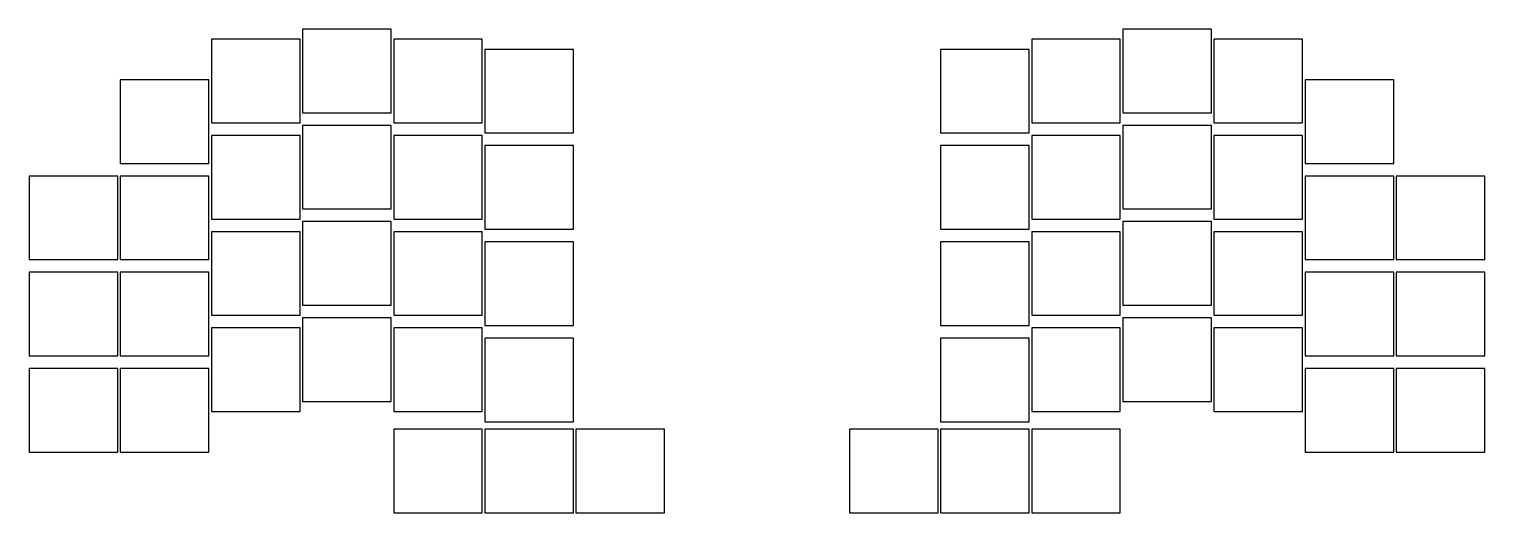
# Model space of a CAD drawing. Header units: millimetres. Extents: x 91 to 379, y -170 to -75.
import ezdxf

# ---------------------------------------------------------------- set-up
doc = ezdxf.new("R2010")
doc.units = ezdxf.units.MM

msp = doc.modelspace()

# ---------------------------------------------------------------- linework, layer by layer
for p, q in [((162.75, -74.75), (145.25, -74.75)), ((145.25, -74.75), (145.25, -91.25)), ((162.75, -91.25), (162.75, -74.75)), ((324.75, -74.75), (307.25, -74.75)), ((307.25, -74.75), (307.25, -91.25)), ((324.75, -91.25), (324.75, -74.75)), ((144.75, -76.75), (127.25, -76.75)), ((127.25, -76.75), (127.25, -93.25)), ((144.75, -93.25), (144.75, -76.75)), ((180.75, -76.75), (163.25, -76.75)), ((163.25, -76.75), (163.25, -93.25)), ((180.75, -93.25), (180.75, -76.75)), ((306.75, -76.75), (289.25, -76.75)), ((289.25, -76.75), (289.25, -93.25)), ((306.75, -93.25), (306.75, -76.75)), ((342.75, -76.75), (325.25, -76.75)), ((325.25, -76.75), (325.25, -93.25)), ((342.75, -93.25), (342.75, -76.75)), ((198.75, -78.75), (181.25, -78.75)), ((181.25, -78.75), (181.25, -95.25)), ((198.75, -95.25), (198.75, -78.75)), ((288.75, -78.75), (271.25, -78.75)), ((271.25, -78.75), (271.25, -95.25)), ((288.75, -95.25), (288.75, -78.75)), ((126.75, -84.75), (109.25, -84.75)), ((109.25, -84.75), (109.25, -101.25)), ((126.75, -101.25), (126.75, -84.75)), ((360.75, -84.75), (343.25, -84.75)), ((343.25, -84.75), (343.25, -101.25)), ((360.75, -101.25), (360.75, -84.75)), ((145.25, -91.25), (162.75, -91.25)), ((307.25, -91.25), (324.75, -91.25)), ((127.25, -93.25), (144.75, -93.25)), ((162.75, -93.75), (145.25, -93.75)), ((145.25, -93.75), (145.25, -110.25)), ((162.75, -110.25), (162.75, -93.75)), ((163.25, -93.25), (180.75, -93.25)), ((289.25, -93.25), (306.75, -93.25)), ((324.75, -93.75), (307.25, -93.75)), ((307.25, -93.75), (307.25, -110.25)), ((324.75, -110.25), (324.75, -93.75)), ((325.25, -93.25), (342.75, -93.25)), ((144.75, -95.75), (127.25, -95.75)), ((127.25, -95.75), (127.25, -112.25)), ((144.75, -112.25), (144.75, -95.75)), ((180.75, -95.75), (163.25, -95.75)), ((163.25, -95.75), (163.25, -112.25)), ((180.75, -112.25), (180.75, -95.75)), ((181.25, -95.25), (198.75, -95.25)), ((198.75, -97.75), (181.25, -97.75)), ((181.25, -97.75), (181.25, -114.25)), ((198.75, -114.25), (198.75, -97.75)), ((271.25, -95.25), (288.75, -95.25)), ((288.75, -97.75), (271.25, -97.75)), ((271.25, -97.75), (271.25, -114.25)), ((288.75, -114.25), (288.75, -97.75)), ((306.75, -95.75), (289.25, -95.75)), ((289.25, -95.75), (289.25, -112.25)), ((306.75, -112.25), (306.75, -95.75)), ((342.75, -95.75), (325.25, -95.75)), ((325.25, -95.75), (325.25, -112.25)), ((342.75, -112.25), (342.75, -95.75)), ((109.25, -101.25), (126.75, -101.25)), ((343.25, -101.25), (360.75, -101.25)), ((108.75, -103.75), (91.25, -103.75)), ((91.25, -103.75), (91.25, -120.25)), ((108.75, -120.25), (108.75, -103.75)), ((126.75, -103.75), (109.25, -103.75)), ((109.25, -103.75), (109.25, -120.25)), ((126.75, -120.25), (126.75, -103.75)), ((360.75, -103.75), (343.25, -103.75)), ((343.25, -103.75), (343.25, -120.25)), ((360.75, -120.25), (360.75, -103.75)), ((378.75, -103.75), (361.25, -103.75)), ((361.25, -103.75), (361.25, -120.25)), ((378.75, -120.25), (378.75, -103.75)), ((145.25, -110.25), (162.75, -110.25)), ((307.25, -110.25), (324.75, -110.25)), ((127.25, -112.25), (144.75, -112.25)), ((144.75, -114.75), (127.25, -114.75)), ((127.25, -114.75), (127.25, -131.25)), ((144.75, -131.25), (144.75, -114.75)), ((162.75, -112.75), (145.25, -112.75)), ((145.25, -112.75), (145.25, -129.25)), ((162.75, -129.25), (162.75, -112.75)), ((163.25, -112.25), (180.75, -112.25)), ((180.75, -114.75), (163.25, -114.75)), ((163.25, -114.75), (163.25, -131.25)), ((180.75, -131.25), (180.75, -114.75)), ((181.25, -114.25), (198.75, -114.25)), ((271.25, -114.25), (288.75, -114.25)), ((289.25, -112.25), (306.75, -112.25)), ((306.75, -114.75), (289.25, -114.75)), ((289.25, -114.75), (289.25, -131.25)), ((306.75, -131.25), (306.75, -114.75)), ((324.75, -112.75), (307.25, -112.75)), ((307.25, -112.75), (307.25, -129.25)), ((324.75, -129.25), (324.75, -112.75)), ((325.25, -112.25), (342.75, -112.25)), ((342.75, -114.75), (325.25, -114.75)), ((325.25, -114.75), (325.25, -131.25)), ((342.75, -131.25), (342.75, -114.75)), ((198.75, -116.75), (181.25, -116.75)), ((181.25, -116.75), (181.25, -133.25)), ((198.75, -133.25), (198.75, -116.75)), ((288.75, -116.75), (271.25, -116.75)), ((271.25, -116.75), (271.25, -133.25)), ((288.75, -133.25), (288.75, -116.75)), ((91.25, -120.25), (108.75, -120.25)), ((109.25, -120.25), (126.75, -120.25)), ((343.25, -120.25), (360.75, -120.25)), ((361.25, -120.25), (378.75, -120.25)), ((108.75, -122.75), (91.25, -122.75)), ((91.25, -122.75), (91.25, -139.25)), ((108.75, -139.25), (108.75, -122.75)), ((126.75, -122.75), (109.25, -122.75)), ((109.25, -122.75), (109.25, -139.25)), ((126.75, -139.25), (126.75, -122.75)), ((360.75, -122.75), (343.25, -122.75)), ((343.25, -122.75), (343.25, -139.25)), ((360.75, -139.25), (360.75, -122.75)), ((378.75, -122.75), (361.25, -122.75)), ((361.25, -122.75), (361.25, -139.25)), ((378.75, -139.25), (378.75, -122.75)), ((145.25, -129.25), (162.75, -129.25)), ((307.25, -129.25), (324.75, -129.25)), ((127.25, -131.25), (144.75, -131.25)), ((162.75, -131.75), (145.25, -131.75)), ((145.25, -131.75), (145.25, -148.25)), ((162.75, -148.25), (162.75, -131.75)), ((163.25, -131.25), (180.75, -131.25)), ((289.25, -131.25), (306.75, -131.25)), ((324.75, -131.75), (307.25, -131.75)), ((307.25, -131.75), (307.25, -148.25)), ((324.75, -148.25), (324.75, -131.75)), ((325.25, -131.25), (342.75, -131.25)), ((144.75, -133.75), (127.25, -133.75)), ((127.25, -133.75), (127.25, -150.25)), ((144.75, -150.25), (144.75, -133.75)), ((180.75, -133.75), (163.25, -133.75)), ((163.25, -133.75), (163.25, -150.25)), ((180.75, -150.25), (180.75, -133.75)), ((181.25, -133.25), (198.75, -133.25)), ((271.25, -133.25), (288.75, -133.25)), ((306.75, -133.75), (289.25, -133.75)), ((289.25, -133.75), (289.25, -150.25)), ((306.75, -150.25), (306.75, -133.75)), ((342.75, -133.75), (325.25, -133.75)), ((325.25, -133.75), (325.25, -150.25)), ((342.75, -150.25), (342.75, -133.75)), ((198.75, -135.75), (181.25, -135.75)), ((181.25, -135.75), (181.25, -152.25)), ((198.75, -152.25), (198.75, -135.75)), ((288.75, -135.75), (271.25, -135.75)), ((271.25, -135.75), (271.25, -152.25)), ((288.75, -152.25), (288.75, -135.75)), ((91.25, -139.25), (108.75, -139.25)), ((109.25, -139.25), (126.75, -139.25)), ((343.25, -139.25), (360.75, -139.25)), ((361.25, -139.25), (378.75, -139.25)), ((108.75, -141.75), (91.25, -141.75)), ((91.25, -141.75), (91.25, -158.25)), ((108.75, -158.25), (108.75, -141.75)), ((126.75, -141.75), (109.25, -141.75)), ((109.25, -141.75), (109.25, -158.25)), ((126.75, -158.25), (126.75, -141.75)), ((360.75, -141.75), (343.25, -141.75)), ((343.25, -141.75), (343.25, -158.25)), ((360.75, -158.25), (360.75, -141.75)), ((378.75, -141.75), (361.25, -141.75)), ((361.25, -141.75), (361.25, -158.25)), ((378.75, -158.25), (378.75, -141.75)), ((145.25, -148.25), (162.75, -148.25)), ((307.25, -148.25), (324.75, -148.25)), ((127.25, -150.25), (144.75, -150.25)), ((163.25, -150.25), (180.75, -150.25)), ((181.25, -152.25), (198.75, -152.25)), ((271.25, -152.25), (288.75, -152.25)), ((289.25, -150.25), (306.75, -150.25)), ((325.25, -150.25), (342.75, -150.25)), ((180.75, -153.75), (163.25, -153.75)), ((163.25, -153.75), (163.25, -170.25)), ((180.75, -170.25), (180.75, -153.75)), ((198.75, -153.75), (181.25, -153.75)), ((181.25, -153.75), (181.25, -170.25)), ((198.75, -170.25), (198.75, -153.75)), ((216.75, -153.75), (199.25, -153.75)), ((199.25, -153.75), (199.25, -170.25)), ((216.75, -170.25), (216.75, -153.75)), ((270.75, -153.75), (253.25, -153.75)), ((253.25, -153.75), (253.25, -170.25)), ((270.75, -170.25), (270.75, -153.75)), ((288.75, -153.75), (271.25, -153.75)), ((271.25, -153.75), (271.25, -170.25)), ((288.75, -170.25), (288.75, -153.75)), ((306.75, -153.75), (289.25, -153.75)), ((289.25, -153.75), (289.25, -170.25)), ((306.75, -170.25), (306.75, -153.75)), ((91.25, -158.25), (108.75, -158.25)), ((109.25, -158.25), (126.75, -158.25)), ((343.25, -158.25), (360.75, -158.25)), ((361.25, -158.25), (378.75, -158.25)), ((163.25, -170.25), (180.75, -170.25)), ((181.25, -170.25), (198.75, -170.25)), ((199.25, -170.25), (216.75, -170.25)), ((253.25, -170.25), (270.75, -170.25)), ((271.25, -170.25), (288.75, -170.25)), ((289.25, -170.25), (306.75, -170.25))]:
    msp.add_line(p, q)

doc.saveas('drawing.dxf')
